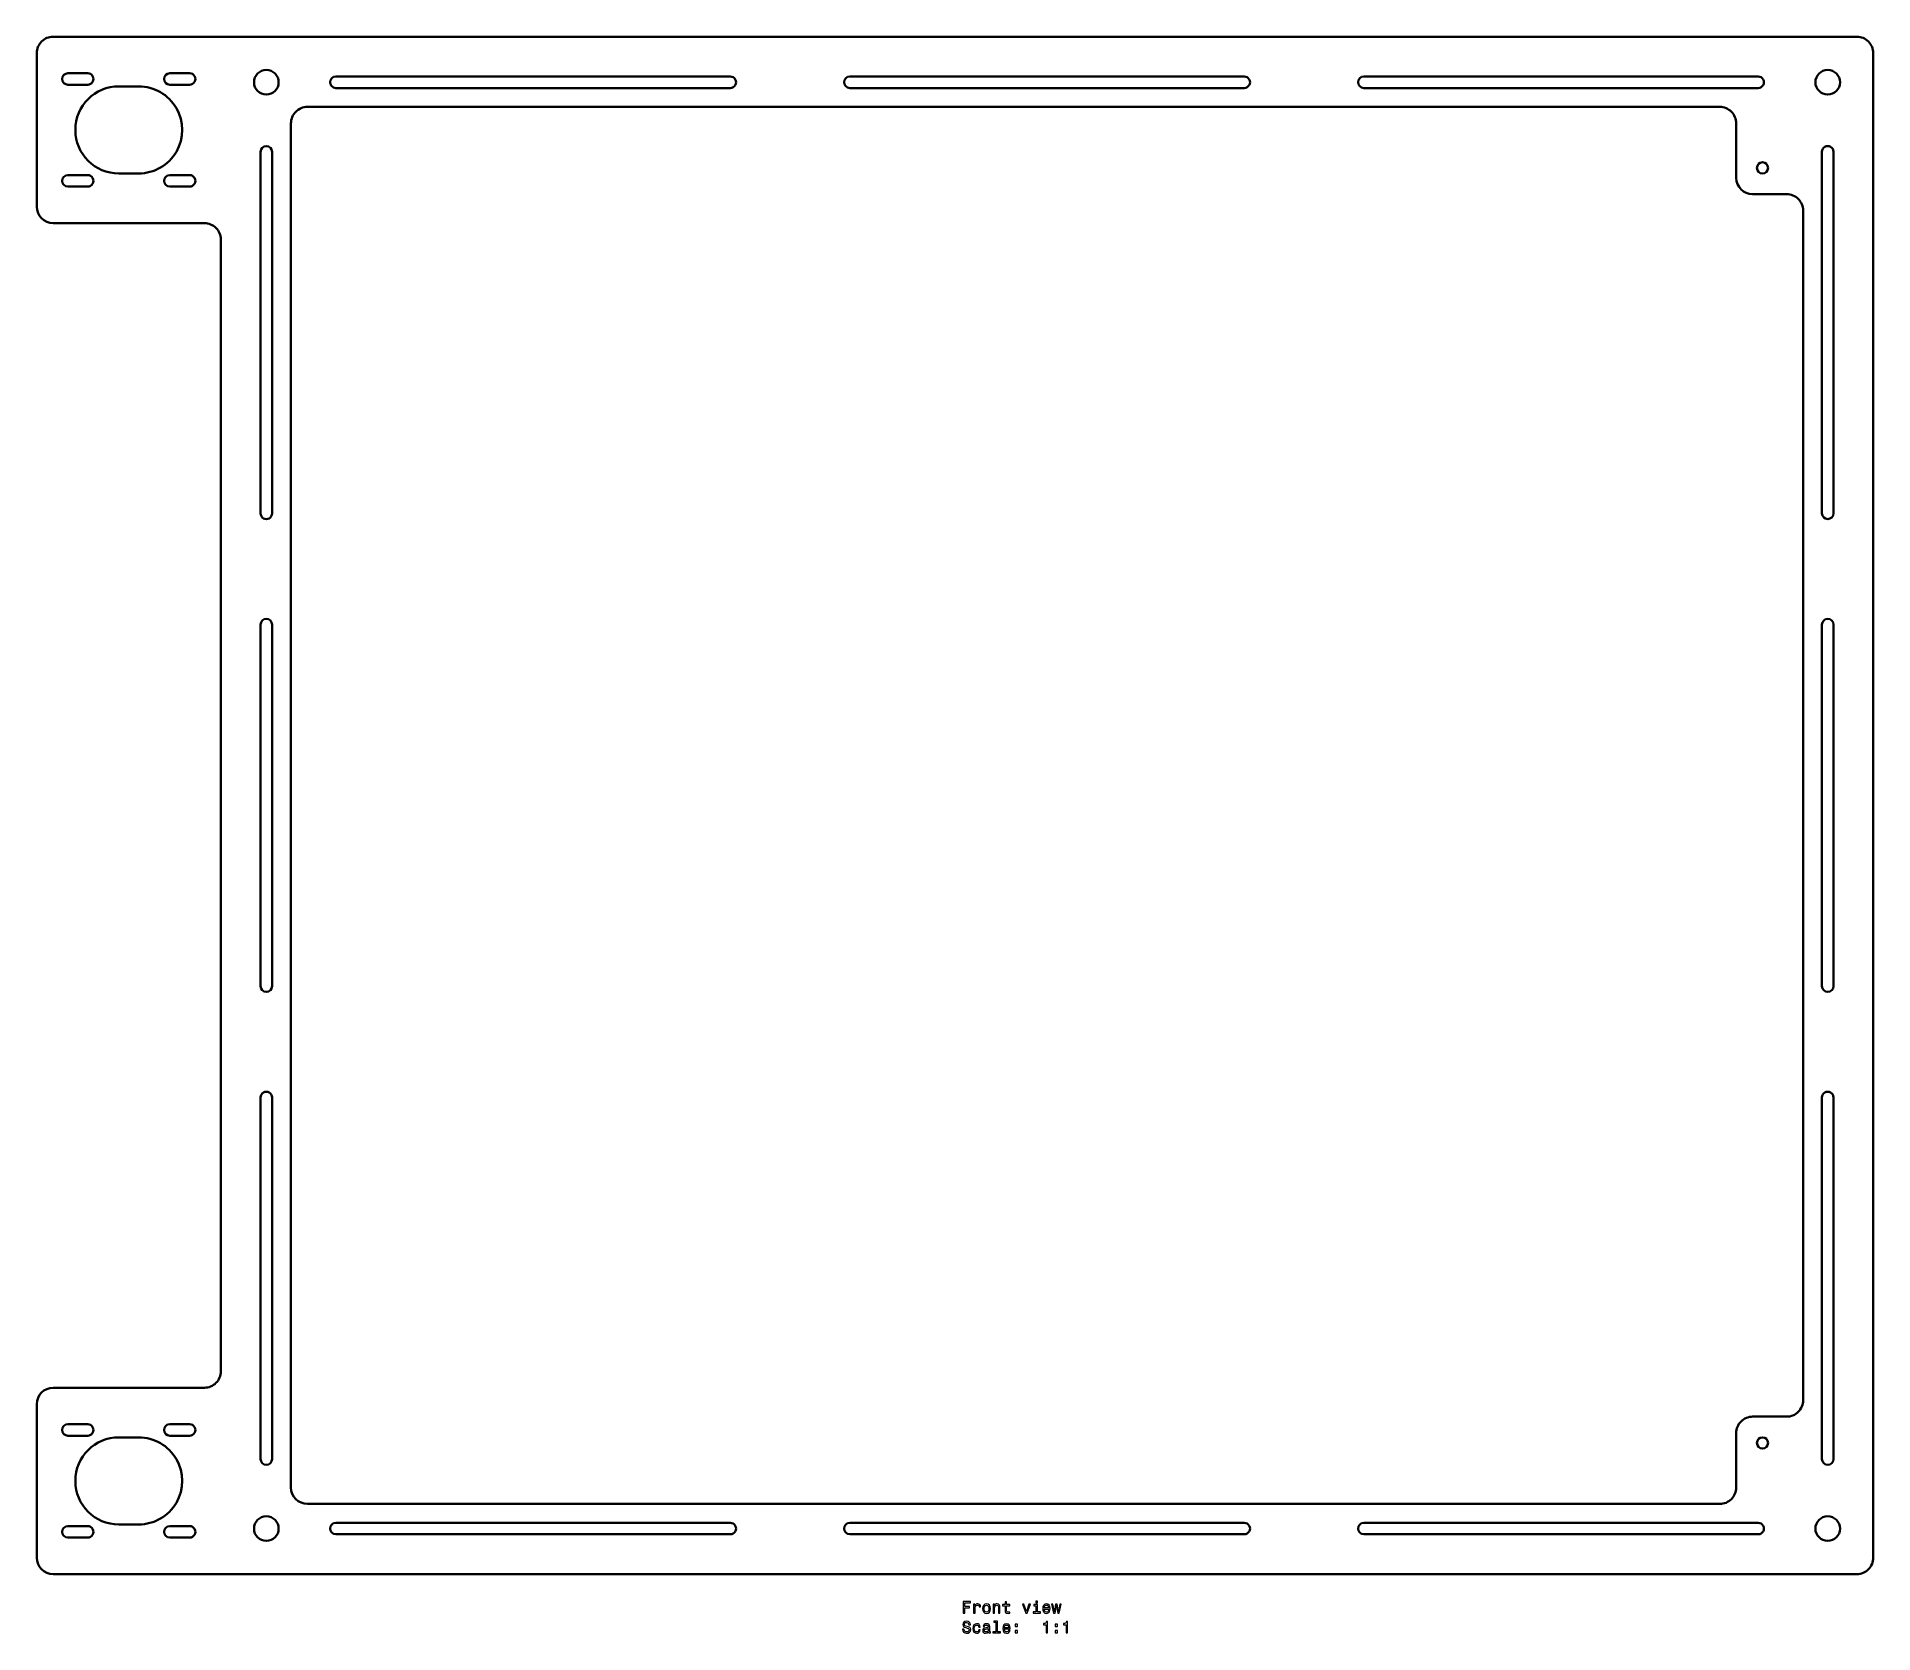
# Model space of a CAD drawing. Extents: x 315 to 874, y 169 to 654.
import ezdxf

# ---------------------------------------------------------------- set-up
doc = ezdxf.new("R2010")
doc.units = 0

msp = doc.modelspace()

# ---------------------------------------------------------------- linework, layer by layer
at = {"color": 7, "lineweight": 35}
for p, q in [((868.849976, 654.349976), (320.149994, 654.349976)), ((315.149994, 602.649963), (315.149994, 649.349976)), ((873.849976, 191.649963), (873.849976, 649.349976)), ((324.649994, 643.25), (330.649994, 643.25)), ((355.649994, 643.25), (361.649994, 643.25)), ((330.649994, 639.75), (324.649994, 639.75)), ((340.149994, 639.25), (346.149994, 639.25)), ((361.649994, 639.75), (355.649994, 639.75)), ((406.149994, 642.25), (526.150024, 642.25)), ((526.150024, 638.75), (406.149994, 638.75)), ((562.5, 642.25), (682.5, 642.25)), ((682.5, 638.75), (562.5, 638.75)), ((718.849976, 642.25), (838.849976, 642.25)), ((838.849976, 638.75), (718.849976, 638.75)), ((827.150024, 633), (397.5, 633)), ((392.5, 628), (392.5, 212.999969)), ((832.150024, 628), (832.150024, 611.449951)), ((383.25, 509.349976), (383.25, 619.349976)), ((386.75, 619.349976), (386.75, 509.349976)), ((858.25, 509.349976), (858.25, 619.349976)), ((861.75, 619.349976), (861.75, 509.349976)), ((324.649994, 612.25), (330.649994, 612.25)), ((346.149994, 612.75), (340.149994, 612.75)), ((355.649994, 612.25), (361.649994, 612.25)), ((330.649994, 608.75), (324.649994, 608.75)), ((361.649994, 608.75), (355.649994, 608.75)), ((847.5, 606.449951), (837.150024, 606.449951)), ((852.5, 239.549988), (852.5, 601.449951)), ((366.149994, 597.649963), (320.149994, 597.649963)), ((371.149994, 248.349976), (371.149994, 592.649963)), ((383.25, 365.499969), (383.25, 475.499969)), ((386.75, 475.499969), (386.75, 365.499969)), ((858.25, 365.499969), (858.25, 475.499969)), ((861.75, 475.499969), (861.75, 365.499969)), ((383.25, 221.649963), (383.25, 331.649963)), ((386.75, 331.649963), (386.75, 221.649963)), ((858.25, 221.649963), (858.25, 331.649963)), ((861.75, 331.649963), (861.75, 221.649963)), ((320.149994, 243.349976), (366.149994, 243.349976)), ((315.149994, 191.649963), (315.149994, 238.349976)), ((324.649994, 232.249969), (330.649994, 232.249969)), ((355.649994, 232.249969), (361.649994, 232.249969)), ((832.150024, 229.549988), (832.150024, 212.999969)), ((847.5, 234.549988), (837.150024, 234.549988)), ((330.649994, 228.749969), (324.649994, 228.749969)), ((340.149994, 228.249969), (346.149994, 228.249969)), ((361.649994, 228.749969), (355.649994, 228.749969)), ((397.5, 207.999969), (827.150024, 207.999969)), ((324.649994, 201.249969), (330.649994, 201.249969)), ((346.149994, 201.749969), (340.149994, 201.749969)), ((355.649994, 201.249969), (361.649994, 201.249969)), ((406.149994, 202.249969), (526.150024, 202.249969)), ((562.5, 202.249969), (682.5, 202.249969)), ((718.849976, 202.249969), (838.849976, 202.249969)), ((330.649994, 197.749969), (324.649994, 197.749969)), ((361.649994, 197.749969), (355.649994, 197.749969)), ((526.150024, 198.749969), (406.149994, 198.749969)), ((682.5, 198.749969), (562.5, 198.749969)), ((838.849976, 198.749969), (718.849976, 198.749969)), ((320.149994, 186.649963), (868.849976, 186.649963))]:
    msp.add_line(p, q, dxfattribs=at)
at = {"color": 7, "lineweight": 13}
for points in [[(596.984131, 174.793335), (597.453186, 174.793335), (597.453186, 176.40213), (598.925781, 176.40213), (598.925781, 176.820709), (597.453186, 176.820709), (597.453186, 177.869705), (599.263672, 177.869705), (599.263672, 178.293335), (596.984131, 178.293335)], [(600.176514, 174.793335), (600.6203, 174.793335), (600.6203, 176.341599), (600.66571, 176.714798), (600.80188, 176.982101), (601.023804, 177.143478), (601.32135, 177.198959), (601.543213, 177.163651), (601.709656, 177.06279), (601.810547, 176.891312), (601.845825, 176.659332), (602.294678, 176.659332), (602.234131, 177.067825), (602.067749, 177.360336), (601.790344, 177.53685), (601.412109, 177.597366), (601.154907, 177.557022), (600.932983, 177.456161), (600.736328, 177.284683), (600.579956, 177.052704), (600.579956, 177.501541), (600.176514, 177.501541)], [(602.914978, 176.144913), (602.995667, 175.529648), (603.227661, 175.07576), (603.595825, 174.793335), (604.090088, 174.69751), (604.579224, 174.793335), (604.947388, 175.070709), (605.179382, 175.524597), (605.265137, 176.144913), (605.179382, 176.760193), (604.947388, 177.219131), (604.579224, 177.496506), (604.090088, 177.597366), (603.595825, 177.496506), (603.227661, 177.214081), (602.995667, 176.760193)], [(603.368896, 176.149963), (603.414246, 176.603851), (603.555481, 176.931671), (603.78241, 177.133392), (604.090088, 177.203995), (604.392639, 177.133392), (604.619568, 176.936707), (604.760803, 176.603851), (604.811218, 176.149963), (604.760803, 175.691025), (604.619568, 175.35817), (604.392639, 175.156448), (604.090088, 175.090881), (603.78241, 175.156448), (603.555481, 175.35817), (603.414246, 175.691025)], [(606.082153, 174.793335), (606.52594, 174.793335), (606.52594, 176.356735), (606.57135, 176.714798), (606.71759, 176.977051), (606.944519, 177.138443), (607.247131, 177.198959), (607.489197, 177.148529), (607.640503, 177.01236), (607.716125, 176.785416), (607.741333, 176.482819), (607.741333, 174.793335), (608.185181, 174.793335), (608.185181, 176.573593), (608.164978, 176.931671), (608.074219, 177.229218), (607.776672, 177.501541), (607.312683, 177.597366), (607.055481, 177.562073), (606.838623, 177.466248), (606.652039, 177.304855), (606.505737, 177.087997), (606.505737, 177.501541), (606.082153, 177.501541)], [(609.713257, 177.032532), (609.713257, 175.675903), (609.74353, 175.237137), (609.884705, 174.93454), (610.167175, 174.758026), (610.64624, 174.69751), (611.170776, 174.722733), (611.170776, 175.106018), (610.787476, 175.07576), (610.439453, 175.116104), (610.252869, 175.242188), (610.17218, 175.453995), (610.157043, 175.751541), (610.157043, 177.032532), (611.170776, 177.032532), (611.170776, 177.410767), (610.157043, 177.410767), (610.157043, 178.20256), (609.713257, 178.20256), (609.713257, 177.410767), (608.946655, 177.410767), (608.946655, 177.032532)], [(616.002136, 174.793335), (616.471191, 174.793335), (617.459656, 177.501541), (617.000732, 177.501541), (616.239197, 175.317825), (615.462524, 177.501541), (614.998535, 177.501541)], [(619.582886, 175.166534), (619.582886, 177.410767), (618.443115, 177.410767), (618.443115, 177.032532), (619.139038, 177.032532), (619.139038, 175.166534), (618.231262, 175.166534), (618.231262, 174.793335), (620.500732, 174.793335), (620.500732, 175.166534)], [(619.597961, 178.414368), (619.128967, 178.414368), (619.128967, 177.910049), (619.597961, 177.910049)], [(621.650574, 176.018845), (623.425781, 176.018845), (623.430847, 176.225616), (623.350159, 176.805588), (623.128235, 177.239304), (622.775208, 177.501541), (622.306213, 177.597366), (621.84729, 177.496506), (621.494263, 177.214081), (621.267273, 176.755157), (621.186584, 176.149963), (621.262268, 175.529648), (621.489197, 175.07576), (621.837158, 174.793335), (622.291077, 174.69751), (622.684448, 174.763077), (623.007202, 174.93454), (623.244263, 175.206879), (623.380432, 175.569992), (622.94165, 175.569992), (622.850891, 175.368256), (622.719727, 175.216965), (622.346558, 175.095932), (622.059082, 175.151398), (621.842224, 175.327911), (621.700989, 175.615387), (621.650574, 176.003708)], [(621.650574, 176.392044), (621.706055, 176.740021), (621.842224, 176.997223), (622.049011, 177.153564), (622.32135, 177.209045), (622.588623, 177.153564), (622.79541, 176.997223), (622.921448, 176.740021), (622.966858, 176.392044)], [(624.938782, 174.793335), (625.342224, 177.093048), (625.745667, 174.793335), (626.169312, 174.793335), (626.835022, 177.501541), (626.406311, 177.501541), (625.95752, 175.201843), (625.559082, 177.501541), (625.1203, 177.501541), (624.721924, 175.201843), (624.273071, 177.501541), (623.849426, 177.501541), (624.515137, 174.793335)], [(597.221191, 169.901398), (596.762268, 169.901398), (596.863098, 169.366821), (597.115295, 168.97345), (597.503601, 168.73642), (598.028076, 168.650681), (598.547546, 168.731369), (598.935852, 168.953278), (599.182983, 169.301254), (599.273804, 169.760193), (599.19812, 170.173737), (598.986328, 170.441025), (598.643372, 170.617538), (598.184448, 170.748672), (597.791077, 170.844482), (597.533875, 170.955444), (597.387634, 171.116821), (597.342224, 171.368988), (597.387634, 171.595932), (597.518738, 171.767395), (597.720459, 171.883392), (597.997864, 171.923737), (598.280273, 171.873306), (598.502136, 171.737137), (598.648438, 171.510193), (598.718994, 171.20256), (599.177979, 171.20256), (599.177979, 171.212646), (599.09729, 171.686707), (598.860229, 172.039734), (598.487061, 172.261642), (597.982727, 172.33728), (597.528809, 172.261642), (597.175781, 172.04982), (596.948853, 171.722015), (596.868164, 171.298386), (596.933716, 170.920135), (597.125366, 170.662933), (597.427979, 170.491455), (597.841492, 170.360336), (598.25, 170.244339), (598.557617, 170.133392), (598.744263, 169.972015), (598.809814, 169.709763), (598.749268, 169.442474), (598.592957, 169.240738), (598.355896, 169.114655), (598.048279, 169.07431), (597.705322, 169.129791), (597.443054, 169.291168), (597.276672, 169.553421)], [(601.734863, 170.557022), (602.173645, 170.557022), (602.082825, 170.96048), (601.865967, 171.278214), (601.528076, 171.474899), (601.089355, 171.550537), (600.605164, 171.449677), (600.237061, 171.167252), (600.005066, 170.708328), (599.924377, 170.093048), (600, 169.482819), (600.226929, 169.028931), (600.585022, 168.746506), (601.074219, 168.650681), (601.507935, 168.726334), (601.845825, 168.938141), (602.07782, 169.270996), (602.17865, 169.714798), (601.755066, 169.714798), (601.679382, 169.432388), (601.538208, 169.220566), (601.336426, 169.089447), (601.089355, 169.049103), (600.781677, 169.114655), (600.559814, 169.316391), (600.423645, 169.644196), (600.378235, 170.108185), (600.423645, 170.562073), (600.564819, 170.889877), (600.791809, 171.091614), (601.089355, 171.162216), (601.351562, 171.116821), (601.548279, 171.000824), (601.679382, 170.809189)], [(604.654907, 169.099533), (604.654907, 169.084396), (604.680115, 168.912933), (604.755737, 168.791901), (605.073486, 168.696075), (605.320618, 168.73642), (605.320618, 169.079361), (605.214722, 169.064224), (605.073486, 169.129791), (605.048279, 169.331528), (605.048279, 170.733536), (604.987732, 171.091614), (604.811218, 171.343765), (604.503601, 171.495071), (604.069885, 171.550537), (603.64624, 171.490021), (603.333557, 171.318558), (603.136902, 171.051254), (603.07135, 170.698242), (603.07135, 170.667969), (603.469727, 170.667969), (603.505066, 170.879791), (603.615967, 171.031082), (603.797546, 171.121872), (604.054749, 171.157166), (604.30188, 171.131958), (604.478394, 171.056305), (604.58429, 170.925186), (604.619568, 170.743622), (604.599426, 170.531815), (604.518738, 170.425903), (604.317017, 170.375473), (603.938782, 170.335129), (603.505066, 170.244339), (603.197388, 170.082962), (603.015869, 169.830795), (602.960388, 169.457596), (603.010803, 169.124741), (603.167175, 168.877625), (603.419312, 168.721283), (603.767273, 168.665817), (604.236328, 168.771729)], [(604.604492, 169.694626), (604.543945, 169.432388), (604.382568, 169.230652), (604.140503, 169.099533), (603.842957, 169.054138), (603.651306, 169.079361), (603.515137, 169.160049), (603.429382, 169.301254), (603.404175, 169.49794), (603.424377, 169.674454), (603.505066, 169.800537), (603.82782, 169.941757), (604.236328, 170.002274), (604.604492, 170.123306)], [(606.964722, 171.994339), (606.964722, 169.119705), (606.05188, 169.119705), (606.05188, 168.746506), (608.316284, 168.746506), (608.316284, 169.119705), (607.408508, 169.119705), (607.408508, 172.367538), (606.268738, 172.367538), (606.268738, 171.994339)], [(609.50647, 169.972015), (611.281677, 169.972015), (611.286743, 170.178787), (611.206055, 170.758759), (610.984131, 171.192474), (610.631104, 171.454712), (610.162109, 171.550537), (609.703186, 171.449677), (609.350159, 171.167252), (609.123169, 170.708328), (609.04248, 170.103134), (609.118164, 169.482819), (609.345093, 169.028931), (609.693054, 168.746506), (610.146973, 168.650681), (610.540344, 168.716248), (610.863098, 168.887711), (611.100159, 169.160049), (611.236328, 169.523163), (610.797546, 169.523163), (610.706787, 169.321426), (610.575623, 169.170135), (610.202454, 169.049103), (609.914978, 169.104568), (609.69812, 169.281082), (609.556946, 169.568558), (609.50647, 169.956879)], [(609.50647, 170.345215), (609.561951, 170.693192), (609.69812, 170.950394), (609.904907, 171.106735), (610.177246, 171.162216), (610.444519, 171.106735), (610.651306, 170.950394), (610.777405, 170.693192), (610.822754, 170.345215)], [(612.850159, 170.703278), (613.546082, 170.703278), (613.546082, 171.454712), (612.850159, 171.454712)], [(612.850159, 168.746506), (613.546082, 168.746506), (613.546082, 169.49794), (612.850159, 169.49794)], [(622.215393, 168.746506), (622.674377, 168.746506), (622.674377, 172.271729), (622.331421, 172.271729), (622.240662, 171.964081), (622.059082, 171.757309), (621.781677, 171.636276), (621.398438, 171.595932), (621.398438, 171.237854), (622.215393, 171.237854)], [(624.994263, 170.703278), (625.690186, 170.703278), (625.690186, 171.454712), (624.994263, 171.454712)], [(624.994263, 168.746506), (625.690186, 168.746506), (625.690186, 169.49794), (624.994263, 169.49794)], [(628.287476, 168.746506), (628.746399, 168.746506), (628.746399, 172.271729), (628.403442, 172.271729), (628.312683, 171.964081), (628.131104, 171.757309), (627.85376, 171.636276), (627.470459, 171.595932), (627.470459, 171.237854), (628.287476, 171.237854)]]:
    msp.add_lwpolyline(points, close=True, dxfattribs=at)
at = {"color": 7, "lineweight": 35}
for centre, radius in [((385, 640.5), 3.75), ((860, 640.5), 3.75), ((840.150024, 614.449951), 1.7), ((840.150024, 226.549988), 1.7), ((385, 200.499969), 3.75), ((860, 200.499969), 3.75)]:
    msp.add_circle(centre, radius, dxfattribs=at)
for centre, radius, start, end in [((320.149994, 649.349976), 5, 90.000003, 180.000005), ((868.849976, 649.349976), 5, 360, 90.000003), ((324.649994, 641.5), 1.75, 90.000003, 269.999997), ((330.649994, 641.5), 1.75, 269.999997, 90.000003), ((355.649994, 641.5), 1.75, 90.000003, 269.999997), ((361.649994, 641.5), 1.75, 269.999997, 90.000003), ((340.149994, 626), 13.25, 90.000003, 269.999997), ((346.149994, 626), 13.25, 269.999997, 90.000003), ((406.149994, 640.5), 1.75, 90.000003, 269.999997), ((526.150024, 640.5), 1.75, 269.999997, 90.000003), ((562.5, 640.5), 1.75, 90.000003, 269.999997), ((682.5, 640.5), 1.75, 269.999997, 90.000003), ((718.849976, 640.5), 1.75, 90.000003, 269.999997), ((838.849976, 640.5), 1.75, 269.999997, 90.000003), ((397.5, 628), 5, 90.000003, 180.000005), ((827.150024, 628), 5, 0, 90.000003), ((385, 619.349976), 1.75, 0, 179.999995), ((860, 619.349976), 1.75, 360, 180.000005), ((324.649994, 610.5), 1.75, 90.000003, 269.999997), ((330.649994, 610.5), 1.75, 269.999997, 90.000003), ((355.649994, 610.5), 1.75, 90.000003, 269.999997), ((361.649994, 610.5), 1.75, 269.999997, 90.000003), ((837.150024, 611.449951), 5, 180.000005, 269.999997), ((847.5, 601.449951), 5, 0, 90.000003), ((320.149994, 602.649963), 5, 180.000005, 269.999997), ((366.149994, 592.649963), 5, 360, 90.000003), ((385, 509.349976), 1.75, 179.999995, 0), ((860, 509.349976), 1.75, 180.000005, 360), ((385, 475.499969), 1.75, 0, 179.999995), ((860, 475.499969), 1.75, 0, 179.999995), ((385, 365.499969), 1.75, 180.000005, 360), ((860, 365.499969), 1.75, 180.000005, 360), ((385, 331.649963), 1.75, 0, 180.000005), ((860, 331.649963), 1.75, 0, 180.000005), ((366.149994, 248.349976), 5, 269.999997, 360), ((320.149994, 238.349976), 5, 90.000003, 179.999995), ((847.5, 239.549988), 5, 269.999997, 360), ((324.649994, 230.499969), 1.75, 90.000003, 269.999997), ((330.649994, 230.499969), 1.75, 269.999997, 90.000003), ((355.649994, 230.499969), 1.75, 90.000003, 269.999997), ((361.649994, 230.499969), 1.75, 269.999997, 90.000003), ((837.150024, 229.549988), 5, 90.000003, 180.000005), ((340.149994, 214.999969), 13.25, 90.000003, 269.999997), ((346.149994, 214.999969), 13.25, 269.999997, 90.000003), ((385, 221.649963), 1.75, 180.000005, 360), ((860, 221.649963), 1.75, 180.000005, 360), ((397.5, 212.999969), 5, 180.000005, 269.999997), ((827.150024, 212.999969), 5, 269.999997, 360), ((324.649994, 199.499969), 1.75, 90.000003, 269.999997), ((330.649994, 199.499969), 1.75, 269.999997, 90.000003), ((355.649994, 199.499969), 1.75, 90.000003, 269.999997), ((361.649994, 199.499969), 1.75, 269.999997, 90.000003), ((406.149994, 200.499969), 1.75, 90.000003, 269.999997), ((526.150024, 200.499969), 1.75, 269.999997, 90.000003), ((562.5, 200.499969), 1.75, 90.000003, 269.999997), ((682.5, 200.499969), 1.75, 269.999997, 90.000003), ((718.849976, 200.499969), 1.75, 90.000003, 269.999997), ((838.849976, 200.499969), 1.75, 269.999997, 90.000003), ((320.149994, 191.649963), 5, 180.000005, 269.999997), ((868.849976, 191.649963), 5, 269.999997, 360)]:
    msp.add_arc(centre, radius, start, end, dxfattribs=at)

doc.saveas('drawing.dxf')
